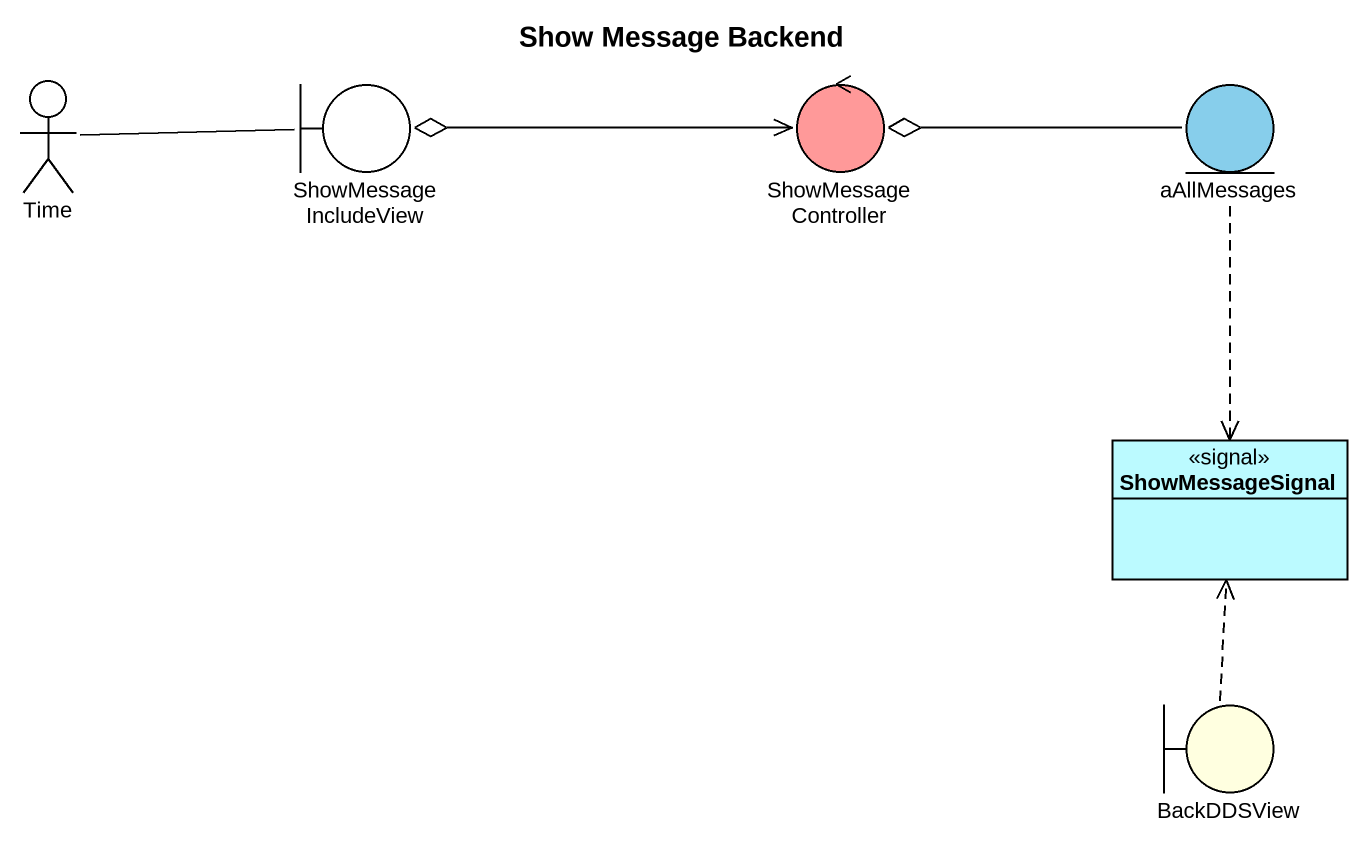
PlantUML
@startuml
title Show Message Backend
allowmixing
hide circle
hide empty members
actor Time
boundary ShowMessageIncludeView
control ShowMessageController #FF9999
entity aAllMessages #87CEEB
class ShowMessageSignal <<signal>> #BBFAFF
boundary BackDDSView #FFFFE0
Time -right- ShowMessageIncludeView
ShowMessageController <-left-o ShowMessageIncludeView
aAllMessages -left-o ShowMessageController
aAllMessages ..> ShowMessageSignal
BackDDSView .up.> ShowMessageSignal
@enduml
